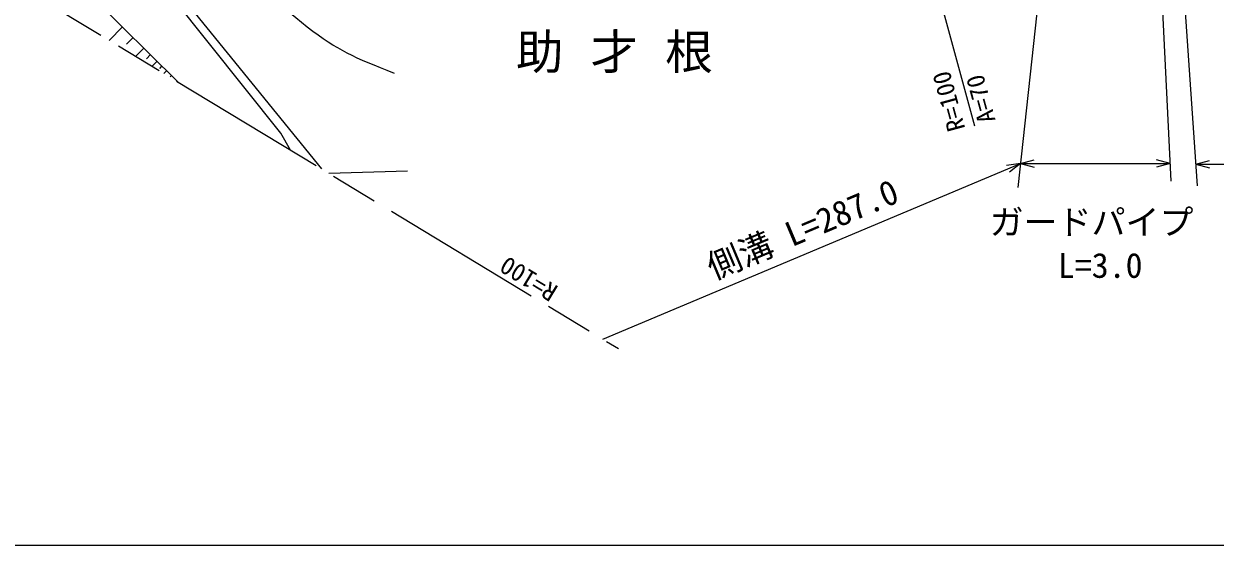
# Model space of a CAD drawing. Units: millimetres, scale not verified. Extents: x 40000 to 680000, y 20000 to 380000.
# Drawn here: x 270858 to 358548, y 205000 to 243344 of the extents above; entities that cross this region are included whole.
import ezdxf
from ezdxf.enums import TextEntityAlignment as Align

# ---------------------------------------------------------------- set-up
doc = ezdxf.new("R2010")
doc.units = ezdxf.units.MM
doc.header["$LTSCALE"] = 1000
doc.linetypes.add('CHAIN', pattern=[18.5, 12, -1.5, 3.5, -1.5])
for name, color, linetype, lineweight in [('M-BGD', 7, 'Continuous', 25), ('M-BMK', 2, 'CHAIN', 13), ('M-STR-HTXT', 7, 'Continuous', 13), ('M-TTL-BAND', 7, 'Continuous', 13)]:
    doc.layers.add(name, color=color, linetype=linetype, lineweight=lineweight)
doc.layers.add('M-BMK-HTXT', color=7, linetype='Continuous')
doc.styles.add('ＭＳ ゴシック', font='')
doc.styles.get('ＭＳ ゴシック').set_extended_font_data('MS Gothic')

msp = doc.modelspace()

# ---------------------------------------------------------------- linework, layer by layer
at = {"layer": 'M-BGD'}
for p, q in [((289773, 235302), (278593, 249312)), ((279870, 248553), (292775, 232679)), ((274550, 246637), (282229, 239058)), ((278120, 243114), (277150, 242131)), ((278906, 242338), (278421, 241847)), ((279692, 241562), (279094, 240955)), ((280178, 241083), (279878, 240780)), ((280663, 240604), (280294, 240229)), ((281019, 240253), (280834, 240065)), ((281375, 239901), (281173, 239697)), ((281731, 239550), (281630, 239448)), ((290486, 234063), (289773, 235302)), ((293312, 232354), (299105, 232532))]:
    msp.add_line(p, q, dxfattribs=at)
msp.add_open_spline([(298144, 239694), (295174, 240865), (293973, 241368), (291724, 243100), (289321, 244951), (288174, 246334), (286571, 248909), (285421, 250755), (284565, 251821), (284256, 253975), (284086, 255158), (284050, 255715), (284190, 257035)], degree=3, knots=[0, 0, 0, 0, 1, 1, 1, 2, 2, 2, 3, 3, 3, 4, 4, 4, 4], dxfattribs=at)
at = {"layer": 'M-BMK'}
msp.add_line((266269, 248714), (314628, 219458), dxfattribs=at)
at = {"layer": 'M-STR-HTXT'}
for p, q in [((325179, 293181), (340830, 235831)), ((352476, 289441), (355280, 231765)), ((353113, 290078), (357232, 231422)), ((350246, 288645), (344033, 231298)), ((344225, 233068), (345225, 233331)), ((355225, 233068), (354225, 233331)), ((357120, 233019), (358120, 233282)), ((313484, 220151), (344225, 233068)), ((344225, 233068), (343201, 232923)), ((344225, 233068), (343405, 232438)), ((344225, 233068), (355225, 233068)), ((344225, 233068), (345225, 232805)), ((355225, 233068), (354225, 232805)), ((357120, 233019), (392161, 233019)), ((357120, 233019), (358120, 232755))]:
    msp.add_line(p, q, dxfattribs=at)
at = {"layer": 'M-TTL-BAND'}
msp.add_line((40000, 205000), (579000, 205000), dxfattribs=at)

# ---------------------------------------------------------------- texts
at = {"layer": 'M-BMK-HTXT', "insert": (315323, 239718), "char_height": 2566, "attachment_point": 8, "style": 'ＭＳ ゴシック'}
msp.add_mtext('\\T1.57;助才根', dxfattribs=at)
at = {"layer": 'M-STR-HTXT', "style": 'ＭＳ ゴシック'}
msp.add_text('R=100', height=1320, rotation=105.265, dxfattribs=at).set_placement((340541, 235752), align=Align.BOTTOM_LEFT)
for s, rotation, p in [('A=70', 105.265, (341120, 235910)), ('R=100', 148.828, (309595, 222854))]:
    msp.add_text(s, height=1320, rotation=rotation, dxfattribs=at).set_placement(p, align=Align.TOP_LEFT)
msp.add_text('側溝 L=287.0', height=1833, rotation=22.792, dxfattribs=at).set_placement((328738, 226886), align=Align.BOTTOM_CENTER)
for s, p in [('ガードパイプ', (349449, 227297)), ('L=3.0', (350086, 224111))]:
    msp.add_text(s, height=1833, dxfattribs=at).set_placement(p, align=Align.BOTTOM_CENTER)

doc.saveas('drawing.dxf')
